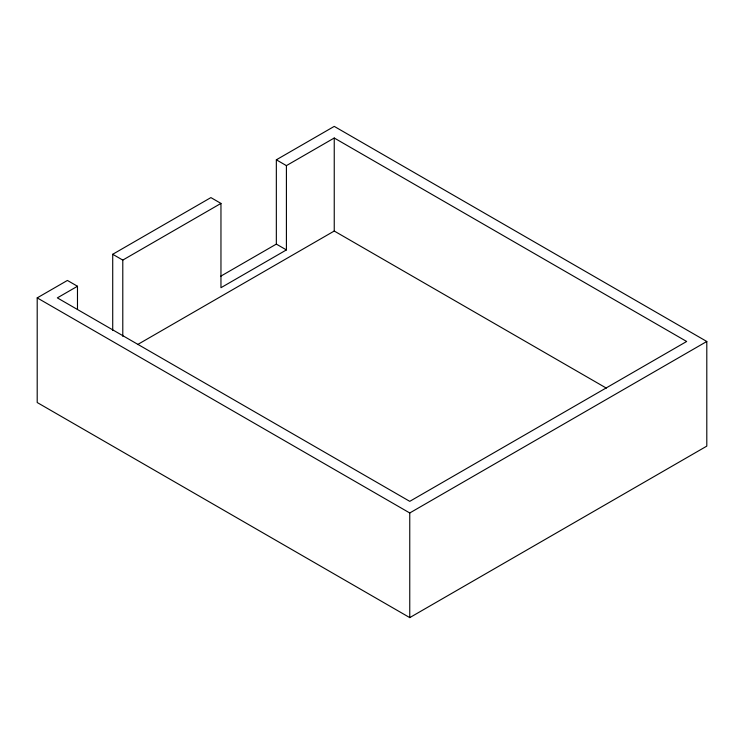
<?xml version="1.0" encoding="UTF-8"?>
<svg xmlns="http://www.w3.org/2000/svg" width="744" height="744" viewBox="0 0 744 744"><rect width="100%" height="100%" fill="white"/><g stroke="black" fill="none" stroke-linecap="round" stroke-linejoin="round"><path stroke-width="1.12" d="M220.81 276.163L276.34 244.106L276.34 159.811L334.242 126.387L706.8 341.477L706.8 446.121L409.758 617.613L37.2 402.523L37.2 297.879L67.406 280.442L77.478 286.254L77.478 309.346M112.716 330.494L112.716 254.281L210.896 197.597L220.959 203.41L220.959 287.705L286.412 249.919L286.412 165.624L334.242 138.012L686.666 341.477L409.758 501.344L57.334 297.879L77.478 286.254M112.716 254.281L122.788 260.093L220.959 203.41M137.603 344.556L334.242 231.031L606.341 388.117M37.2 297.879L409.758 512.969L706.8 341.477M276.34 159.811L286.412 165.624M276.34 244.106L286.412 249.919M409.758 512.969L409.758 617.613M334.242 138.012L334.242 231.031M122.788 260.093L122.788 336.307"/></g></svg>
